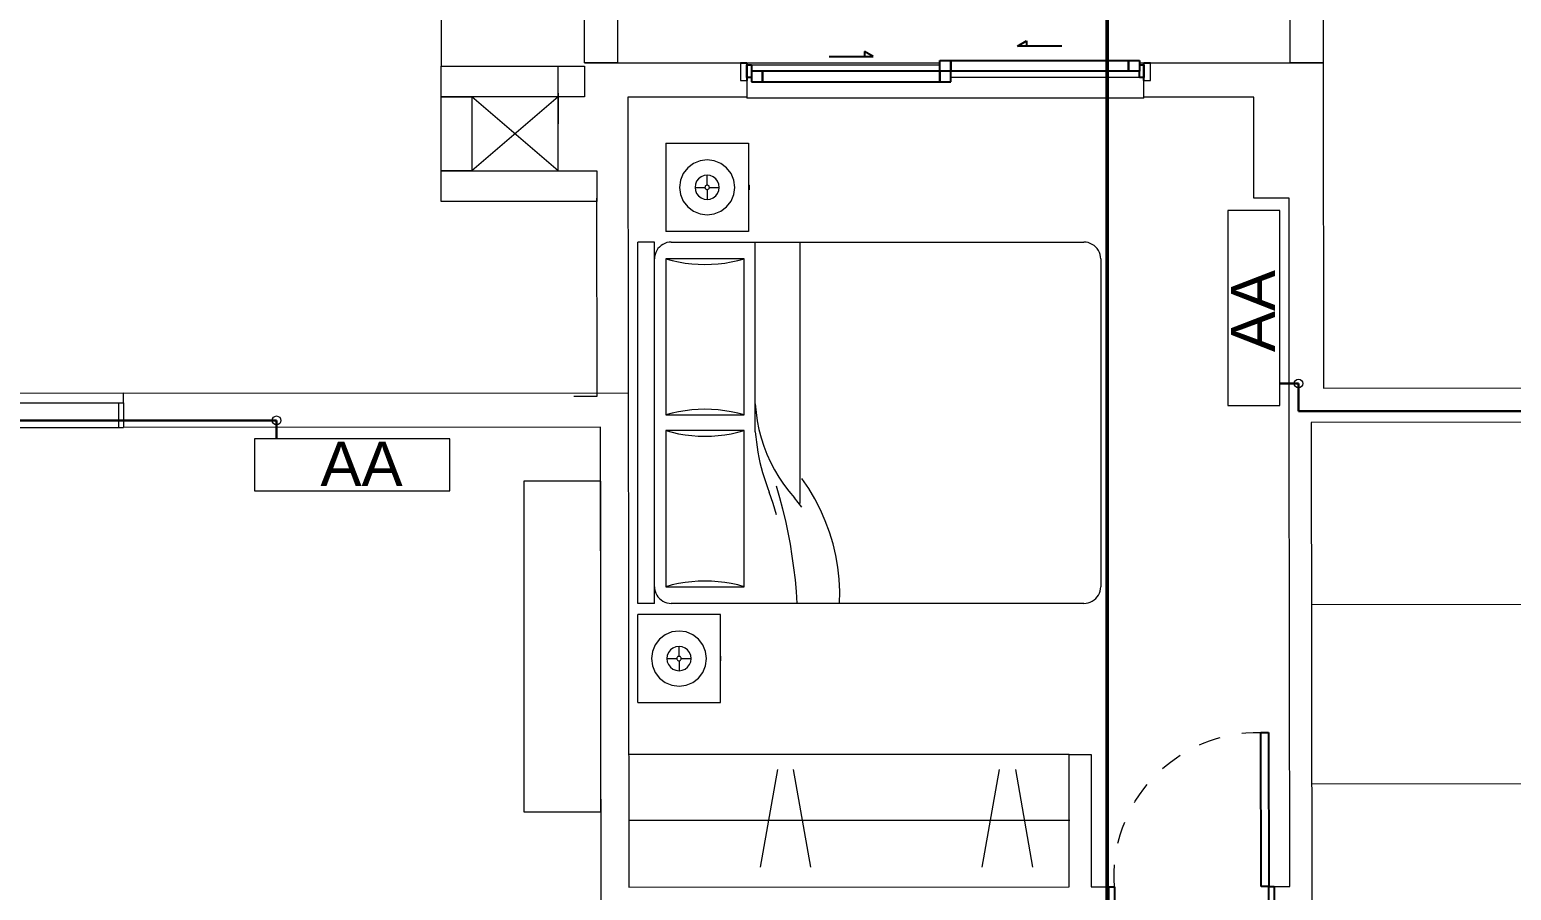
# Model space of a CAD drawing. Header units: millimetres. Extents: x 539 to 842, y -453 to -96.
# Drawn here: x 800.99 to 807.71, y -351.89 to -347.98 of the extents above; entities that cross this region are included whole.
import ezdxf

# ---------------------------------------------------------------- set-up
doc = ezdxf.new("R2010")
doc.units = ezdxf.units.MM
doc.header["$LTSCALE"] = 0.1
doc.linetypes.add('CONTINUA', pattern=[0])
doc.linetypes.add('Trazo', pattern=[0.00635, 0.003175, -0.003175])
doc.layers.get('0').update_dxf_attribs({"lineweight": 5})
doc.layers.add('00-Primario', color=7, linetype='Continuous', true_color=0xff2400)
doc.layers.add('00-Secundario', color=24, linetype='Continuous')
for name, color, linetype, lineweight in [('A-DOOR', 7, 'Continuous', 5), ('A-DOOR-FRAM', 7, 'Continuous', 5), ('A-GLAZ', 7, 'Continuous', 5), ('A-GLAZ-SILL', 7, 'Continuous', 5), ('Arq-Equipamiento', 250, 'Continuous', 5), ('MUEBLES', 250, 'Continuous', 5)]:
    doc.layers.add(name, color=color, linetype=linetype, lineweight=lineweight)
doc.layers.add('A-DOOR-HDLN', color=5, linetype='Trazo', lineweight=5, true_color=0x0000ff)
doc.styles.get("Standard").update_dxf_attribs({"font": 'arial.ttf'})

# ---------------------------------------------------------------- blocks, each defined once
blk = doc.blocks.new('Family5 - Puerta OPBLAK - Dormitorio-2880729-1-TORRE-ARQ-PB')
at = {"layer": 'A-DOOR', "color": 8, "lineweight": 25}
for p, q in [((-0.35, 0.05), (-0.375, 0.05)), ((-0.375, 0.05), (-0.375, -0.05)), ((-0.35, -0.05), (-0.35, 0.05)), ((0.375, 0.05), (0.35, 0.05)), ((0.35, 0.05), (0.35, -0.05)), ((0.375, -0.05), (0.375, 0.05)), ((-0.375, -0.05), (-0.35, -0.05)), ((0.35, -0.05), (0.315, -0.05)), ((0.315, -0.05), (0.315, -0.75)), ((0.35, -0.75), (0.35, -0.05)), ((0.35, -0.05), (0.375, -0.05)), ((0.315, -0.75), (0.35, -0.75))]:
    blk.add_line(p, q, dxfattribs=at)
at = {"layer": 'A-DOOR-HDLN', "color": 8}
blk.add_arc((0.3017, -0.0967), 0.6534, 175.89838, 271.16402, dxfattribs=at)
blk = doc.blocks.new('Doors_Sliding_Milgard_Aluminum-Series_2-Panels - PV 2_50 X 2_10-2402500-1-TORRE-ARQ-PB')
at = {"layer": 'A-DOOR', "color": 8}
for p, q in [((1.1916, 0.078), (-1.3084, 0.078)), ((-1.3084, 0.078), (-1.3084, -0.0347)), ((-1.3084, 0.078), (1.1916, 0.078)), ((1.1916, -0.0347), (1.1916, 0.078)), ((-1.3084, -0.0347), (1.1916, -0.0347)), ((0.3474, -0.1382), (0.3914, -0.1128)), ((0.3474, -0.1382), (0.3914, -0.1636)), ((0.5315, -0.1382), (0.3474, -0.1382))]:
    blk.add_line(p, q, dxfattribs=at)
at = {"layer": 'A-DOOR-FRAM', "color": 8}
for p, q in [((-1.2952, 0.078), (-1.2952, -0.0347)), ((-0.0758, 0.078), (-0.0758, -0.0347)), ((-0.0409, 0.078), (-0.0409, -0.0347)), ((1.1709, 0.078), (1.1709, -0.0347))]:
    blk.add_line(p, q, dxfattribs=at)
blk = doc.blocks.new('Windows_Opening-Slide_UFME_Fenetre_Coulissante_2V - 1_20 x 1_80-1553890-1-TORRE-ARQ-PB')
at = {"layer": 'A-GLAZ', "color": 8, "lineweight": 25}
for p, q in [((-0.9, -0.078), (-0.9, 0.002)), ((-0.88, 0.008), (-0.83, 0.008)), ((-0.88, -0.04), (-0.88, 0.008)), ((-0.83, 0.008), (-0.025, 0.008)), ((-0.83, -0.04), (-0.83, 0.008)), ((-0.83, 0.008), (-0.83, -0.04)), ((-0.025, 0.008), (-0.025, -0.04)), ((-0.025, -0.04), (-0.025, 0.008)), ((-0.025, 0.008), (0.025, 0.008)), ((0.025, 0.008), (0.025, -0.04)), ((0.9, 0.002), (0.9, -0.078)), ((-0.88, -0.011), (-0.9, -0.011)), ((-0.9, -0.011), (-0.9, -0.069)), ((-0.83, -0.04), (-0.88, -0.04)), ((-0.88, -0.069), (-0.88, -0.04)), ((-0.025, -0.04), (-0.83, -0.04)), ((0.025, -0.04), (-0.025, -0.04)), ((0.025, -0.04), (-0.025, -0.04)), ((-0.025, -0.04), (-0.025, -0.088)), ((0.83, -0.04), (0.025, -0.04)), ((0.025, -0.04), (0.025, -0.088)), ((0.025, -0.088), (0.025, -0.04)), ((0.83, -0.088), (0.83, -0.04)), ((0.88, -0.04), (0.83, -0.04)), ((0.83, -0.04), (0.83, -0.088)), ((0.9, -0.011), (0.88, -0.011)), ((0.88, -0.011), (0.88, -0.04)), ((0.88, -0.088), (0.88, -0.04)), ((0.9, -0.069), (0.9, -0.011)), ((-0.93, -0.078), (-0.9, -0.078)), ((-0.9, -0.069), (-0.88, -0.069)), ((-0.5275, -0.106), (-0.3275, -0.106)), ((-0.3675, -0.1291), (-0.3675, -0.106)), ((-0.3275, -0.106), (-0.3675, -0.1291)), ((-0.025, -0.088), (0.025, -0.088)), ((0.025, -0.088), (0.83, -0.088)), ((0.83, -0.088), (0.88, -0.088)), ((0.88, -0.069), (0.9, -0.069)), ((0.9, -0.078), (0.93, -0.078)), ((0.3275, -0.154), (0.3675, -0.1771)), ((0.5275, -0.154), (0.3275, -0.154)), ((0.3675, -0.1771), (0.3675, -0.154))]:
    blk.add_line(p, q, dxfattribs=at)
at = {"layer": 'A-GLAZ', "color": 8}
for p, q in [((0.88, -0.011), (0.025, -0.011)), ((-0.9, -0.078), (-0.025, -0.078)), ((-0.88, -0.069), (-0.025, -0.069)), ((0.88, -0.078), (0.9, -0.078))]:
    blk.add_line(p, q, dxfattribs=at)
at = {"layer": 'A-GLAZ-SILL', "color": 8}
for p, q in [((-0.9, 0.078), (-0.9, 0.082)), ((0.9, 0.082), (-0.9, 0.082)), ((0.9, 0.082), (0.9, 0.078))]:
    blk.add_line(p, q, dxfattribs=at)
blk = doc.blocks.new('cama grande')
at = {"layer": 'MUEBLES'}
for p, q in [((584.9898, 704.5615), (585.0149, 704.5615)), ((584.9898, 704.5615), (584.9898, 704.1865)), ((585.0149, 704.5615), (585.3898, 704.5615)), ((585.3898, 704.1866), (585.3898, 704.5615)), ((585.4398, 704.5615), (587.0795, 704.5615)), ((585.4398, 704.4853), (585.4398, 704.5615)), ((587.0795, 704.4853), (587.0795, 704.5615)), ((585.1273, 704.4822), (585.1015, 704.4624)), ((585.1575, 704.4947), (585.1273, 704.4822)), ((585.1898, 704.499), (585.1575, 704.4947)), ((585.2222, 704.4947), (585.1898, 704.499)), ((585.2523, 704.4822), (585.2222, 704.4947)), ((585.2782, 704.4624), (585.2523, 704.4822)), ((585.4398, 704.4853), (585.516, 704.4853)), ((585.4398, 704.4853), (587.0795, 704.4853)), ((585.4779, 704.475), (585.4696, 704.4695)), ((585.4869, 704.4795), (585.4779, 704.475)), ((585.4963, 704.4827), (585.4869, 704.4795)), ((585.5061, 704.4846), (585.4963, 704.4827)), ((585.516, 704.4853), (585.5061, 704.4846)), ((587.0133, 704.4846), (587.0033, 704.4853)), ((587.0033, 704.4853), (587.0795, 704.4853)), ((587.023, 704.4827), (587.0133, 704.4846)), ((587.0325, 704.4795), (587.023, 704.4827)), ((587.0414, 704.475), (587.0325, 704.4795)), ((587.0497, 704.4695), (587.0414, 704.475)), ((585.0816, 704.4365), (585.0691, 704.4064)), ((585.1015, 704.4624), (585.0816, 704.4365)), ((585.1509, 704.4129), (585.1422, 704.4015)), ((585.1623, 704.4217), (585.1509, 704.4129)), ((585.1756, 704.4272), (585.1623, 704.4217)), ((585.1898, 704.4291), (585.1756, 704.4272)), ((585.1898, 704.4291), (585.1898, 704.384)), ((585.2041, 704.4272), (585.1898, 704.4291)), ((585.2173, 704.4217), (585.2041, 704.4272)), ((585.2287, 704.4129), (585.2173, 704.4217)), ((585.2375, 704.4015), (585.2287, 704.4129)), ((585.298, 704.4365), (585.2782, 704.4624)), ((585.3105, 704.4064), (585.298, 704.4365)), ((585.4405, 704.419), (585.4398, 704.4091)), ((585.4398, 703.8376), (585.4398, 704.4091)), ((585.4424, 704.4288), (585.4405, 704.419)), ((585.4456, 704.4382), (585.4424, 704.4288)), ((585.45, 704.4472), (585.4456, 704.4382)), ((585.4556, 704.4554), (585.45, 704.4472)), ((585.4621, 704.4629), (585.4556, 704.4554)), ((585.4696, 704.4695), (585.4621, 704.4629)), ((586.2241, 704.4345), (585.516, 704.4345)), ((585.5237, 704.4054), (585.516, 704.4345)), ((585.516, 704.4345), (585.516, 704.0789)), ((586.2241, 704.4345), (586.2163, 704.4054)), ((586.2241, 704.0789), (586.2241, 704.4345)), ((587.0033, 704.4345), (586.2953, 704.4345)), ((586.2953, 704.4345), (586.2953, 704.0789)), ((586.303, 704.4054), (586.2953, 704.4345)), ((587.0033, 704.4345), (586.9956, 704.4054)), ((587.0033, 704.0789), (587.0033, 704.4345)), ((587.0572, 704.4629), (587.0497, 704.4695)), ((587.0638, 704.4554), (587.0572, 704.4629)), ((587.0693, 704.4472), (587.0638, 704.4554)), ((587.0737, 704.4382), (587.0693, 704.4472)), ((587.0769, 704.4288), (587.0737, 704.4382)), ((587.0789, 704.419), (587.0769, 704.4288)), ((587.0795, 704.4091), (587.0789, 704.419)), ((587.0795, 704.4091), (587.0795, 704.0281)), ((587.5027, 704.4338), (587.1277, 704.4338)), ((587.1277, 704.059), (587.1277, 704.4338)), ((587.5277, 704.4338), (587.5027, 704.4338)), ((587.5277, 704.4338), (587.5277, 704.0589)), ((585.0691, 704.4064), (585.0649, 704.374)), ((585.0649, 704.374), (585.0691, 704.3417)), ((585.0691, 704.3417), (585.0816, 704.3116)), ((585.1367, 704.3883), (585.1348, 704.374)), ((585.1798, 704.374), (585.1348, 704.374)), ((585.1348, 704.374), (585.1367, 704.3598)), ((585.1422, 704.4015), (585.1367, 704.3883)), ((585.1367, 704.3598), (585.1422, 704.3465)), ((585.1422, 704.3465), (585.1509, 704.3351)), ((585.1801, 704.3766), (585.1798, 704.374)), ((585.1798, 704.374), (585.1801, 704.3714)), ((585.1811, 704.379), (585.1801, 704.3766)), ((585.1801, 704.3714), (585.1811, 704.369)), ((585.1827, 704.3811), (585.1811, 704.379)), ((585.1811, 704.369), (585.1827, 704.3669)), ((585.1848, 704.3827), (585.1827, 704.3811)), ((585.1827, 704.3669), (585.1848, 704.3654)), ((585.1872, 704.3837), (585.1848, 704.3827)), ((585.1848, 704.3654), (585.1872, 704.3644)), ((585.1898, 704.384), (585.1872, 704.3837)), ((585.1872, 704.3644), (585.1898, 704.364)), ((585.1924, 704.3837), (585.1898, 704.384)), ((585.1898, 704.364), (585.1924, 704.3644)), ((585.1898, 704.364), (585.1898, 704.319)), ((585.1948, 704.3827), (585.1924, 704.3837)), ((585.1924, 704.3644), (585.1948, 704.3654)), ((585.1969, 704.3811), (585.1948, 704.3827)), ((585.1948, 704.3654), (585.1969, 704.3669)), ((585.1985, 704.379), (585.1969, 704.3811)), ((585.1969, 704.3669), (585.1985, 704.369)), ((585.1995, 704.3766), (585.1985, 704.379)), ((585.1985, 704.369), (585.1995, 704.3714)), ((585.1998, 704.374), (585.1995, 704.3766)), ((585.1995, 704.3714), (585.1998, 704.374)), ((585.1998, 704.374), (585.2448, 704.374)), ((585.2287, 704.3351), (585.2375, 704.3465)), ((585.243, 704.3883), (585.2375, 704.4015)), ((585.2375, 704.3465), (585.243, 704.3598)), ((585.2448, 704.374), (585.243, 704.3883)), ((585.243, 704.3598), (585.2448, 704.374)), ((585.298, 704.3116), (585.3105, 704.3417)), ((585.3148, 704.374), (585.3105, 704.4064)), ((585.3105, 704.3417), (585.3148, 704.374)), ((585.5301, 704.3761), (585.5237, 704.4054)), ((585.535, 704.3465), (585.5301, 704.3761)), ((585.5386, 704.3166), (585.535, 704.3465)), ((586.205, 704.3465), (586.2015, 704.3166)), ((586.21, 704.3761), (586.205, 704.3465)), ((586.2163, 704.4054), (586.21, 704.3761)), ((586.3093, 704.3761), (586.303, 704.4054)), ((586.3143, 704.3465), (586.3093, 704.3761)), ((586.3178, 704.3166), (586.3143, 704.3465)), ((586.9843, 704.3465), (586.9808, 704.3166)), ((586.9892, 704.3761), (586.9843, 704.3465)), ((586.9956, 704.4054), (586.9892, 704.3761)), ((587.2653, 704.3546), (587.2394, 704.3348)), ((587.2954, 704.3671), (587.2653, 704.3546)), ((587.3277, 704.3714), (587.2954, 704.3671)), ((587.3601, 704.3671), (587.3277, 704.3714)), ((587.3902, 704.3546), (587.3601, 704.3671)), ((587.4161, 704.3348), (587.3902, 704.3546)), ((585.0816, 704.3116), (585.1015, 704.2857)), ((585.1015, 704.2857), (585.1273, 704.2658)), ((585.1509, 704.3351), (585.1623, 704.3264)), ((585.1623, 704.3264), (585.1756, 704.3209)), ((585.1756, 704.3209), (585.1898, 704.319)), ((585.1898, 704.319), (585.2041, 704.3209)), ((585.2041, 704.3209), (585.2173, 704.3264)), ((585.2173, 704.3264), (585.2287, 704.3351)), ((585.2523, 704.2658), (585.2782, 704.2857)), ((585.2782, 704.2857), (585.298, 704.3116)), ((585.5407, 704.2867), (585.5386, 704.3166)), ((585.5414, 704.2567), (585.5407, 704.2867)), ((586.1994, 704.2867), (586.1987, 704.2567)), ((586.2015, 704.3166), (586.1994, 704.2867)), ((586.32, 704.2867), (586.3178, 704.3166)), ((586.3207, 704.2567), (586.32, 704.2867)), ((586.9786, 704.2867), (586.9779, 704.2567)), ((586.9808, 704.3166), (586.9786, 704.2867)), ((587.2071, 704.2788), (587.2028, 704.2464)), ((587.2195, 704.3089), (587.2071, 704.2788)), ((587.2394, 704.3348), (587.2195, 704.3089)), ((587.2801, 704.2739), (587.2746, 704.2607)), ((587.2888, 704.2853), (587.2801, 704.2739)), ((587.3002, 704.2941), (587.2888, 704.2853)), ((587.3135, 704.2996), (587.3002, 704.2941)), ((587.3277, 704.3014), (587.3135, 704.2996)), ((587.3277, 704.3014), (587.3277, 704.2564)), ((587.342, 704.2996), (587.3277, 704.3014)), ((587.3553, 704.2941), (587.342, 704.2996)), ((587.3667, 704.2853), (587.3553, 704.2941)), ((587.3754, 704.2739), (587.3667, 704.2853)), ((587.3809, 704.2607), (587.3754, 704.2739)), ((587.436, 704.3089), (587.4161, 704.3348)), ((587.4484, 704.2788), (587.436, 704.3089)), ((587.4527, 704.2464), (587.4484, 704.2788)), ((585.1273, 704.2658), (585.1575, 704.2533)), ((585.1575, 704.2533), (585.1898, 704.2491)), ((585.1898, 704.2491), (585.2222, 704.2533)), ((585.2222, 704.2533), (585.2523, 704.2658)), ((585.5386, 704.1967), (585.5407, 704.2266)), ((585.5407, 704.2266), (585.5414, 704.2567)), ((586.1987, 704.2567), (586.1994, 704.2266)), ((586.1994, 704.2266), (586.2015, 704.1967)), ((586.3178, 704.1967), (586.32, 704.2266)), ((586.32, 704.2266), (586.3207, 704.2567)), ((586.9779, 704.2567), (586.9786, 704.2266)), ((586.9786, 704.2266), (586.9808, 704.1967)), ((587.2028, 704.2464), (587.2071, 704.2141)), ((587.2071, 704.2141), (587.2195, 704.1839)), ((587.2746, 704.2607), (587.2727, 704.2464)), ((587.3177, 704.2464), (587.2727, 704.2464)), ((587.2727, 704.2464), (587.2746, 704.2322)), ((587.2746, 704.2322), (587.2801, 704.2189)), ((587.2801, 704.2189), (587.2888, 704.2075)), ((587.2888, 704.2075), (587.3002, 704.1988)), ((587.3181, 704.249), (587.3177, 704.2464)), ((587.3177, 704.2464), (587.3181, 704.2438)), ((587.3191, 704.2514), (587.3181, 704.249)), ((587.3181, 704.2438), (587.3191, 704.2414)), ((587.3207, 704.2535), (587.3191, 704.2514)), ((587.3191, 704.2414), (587.3207, 704.2393)), ((587.3227, 704.2551), (587.3207, 704.2535)), ((587.3207, 704.2393), (587.3227, 704.2377)), ((587.3252, 704.2561), (587.3227, 704.2551)), ((587.3227, 704.2377), (587.3252, 704.2367)), ((587.3277, 704.2564), (587.3252, 704.2561)), ((587.3252, 704.2367), (587.3277, 704.2364)), ((587.3303, 704.2561), (587.3277, 704.2564)), ((587.3277, 704.2364), (587.3303, 704.2367)), ((587.3277, 704.2364), (587.3277, 704.1914)), ((587.3328, 704.2551), (587.3303, 704.2561)), ((587.3303, 704.2367), (587.3328, 704.2377)), ((587.3348, 704.2535), (587.3328, 704.2551)), ((587.3328, 704.2377), (587.3348, 704.2393)), ((587.3364, 704.2514), (587.3348, 704.2535)), ((587.3348, 704.2393), (587.3364, 704.2414)), ((587.3374, 704.249), (587.3364, 704.2514)), ((587.3364, 704.2414), (587.3374, 704.2438)), ((587.3378, 704.2464), (587.3374, 704.249)), ((587.3374, 704.2438), (587.3378, 704.2464)), ((587.3378, 704.2464), (587.3828, 704.2464)), ((587.3553, 704.1988), (587.3667, 704.2075)), ((587.3667, 704.2075), (587.3754, 704.2189)), ((587.3754, 704.2189), (587.3809, 704.2322)), ((587.3828, 704.2464), (587.3809, 704.2607)), ((587.3809, 704.2322), (587.3828, 704.2464)), ((587.436, 704.1839), (587.4484, 704.2141)), ((587.4484, 704.2141), (587.4527, 704.2464)), ((584.9898, 704.1865), (585.3898, 704.1866)), ((585.179, 704.1866), (585.1789, 704.1866)), ((585.1789, 704.1866), (585.1789, 704.1839)), ((585.179, 704.1839), (585.1789, 704.1839)), ((585.179, 704.1839), (585.179, 704.1866)), ((585.1794, 704.1839), (585.179, 704.1839)), ((585.1794, 704.1839), (585.1794, 704.1866)), ((585.1799, 704.1839), (585.1794, 704.1839)), ((585.1799, 704.1839), (585.1799, 704.1866)), ((585.1799, 704.1839), (585.1807, 704.1839)), ((585.1807, 704.1839), (585.1807, 704.1866)), ((585.1807, 704.1839), (585.1816, 704.1839)), ((585.1816, 704.1839), (585.1816, 704.1866)), ((585.1816, 704.1839), (585.1828, 704.1839)), ((585.1828, 704.1839), (585.1828, 704.1866)), ((585.1828, 704.1839), (585.1841, 704.1839)), ((585.1841, 704.1839), (585.1841, 704.1866)), ((585.1841, 704.1839), (585.1855, 704.1839)), ((585.1855, 704.1839), (585.1855, 704.1866)), ((585.1855, 704.1839), (585.1869, 704.1839)), ((585.1869, 704.1839), (585.1869, 704.1866)), ((585.1869, 704.1839), (585.1885, 704.1839)), ((585.1885, 704.1839), (585.1885, 704.1866)), ((585.1885, 704.1839), (585.1901, 704.1839)), ((585.1901, 704.1839), (585.1901, 704.1866)), ((585.1901, 704.1839), (585.1917, 704.1839)), ((585.1917, 704.1839), (585.1917, 704.1866)), ((585.1917, 704.1839), (585.1932, 704.1839)), ((585.1932, 704.1839), (585.1932, 704.1866)), ((585.1932, 704.1839), (585.1948, 704.1839)), ((585.1948, 704.1839), (585.1948, 704.1866)), ((585.1948, 704.1839), (585.1962, 704.1839)), ((585.1962, 704.1839), (585.1962, 704.1866)), ((585.1962, 704.1839), (585.1974, 704.1839)), ((585.1974, 704.1839), (585.1974, 704.1866)), ((585.1974, 704.1839), (585.1985, 704.1839)), ((585.1985, 704.1839), (585.1985, 704.1866)), ((585.1985, 704.1839), (585.1995, 704.1839)), ((585.1995, 704.1839), (585.1995, 704.1866)), ((585.1995, 704.1839), (585.2003, 704.1839)), ((585.2003, 704.1839), (585.2003, 704.1866)), ((585.2008, 704.1839), (585.2003, 704.1839)), ((585.2008, 704.1839), (585.2008, 704.1866)), ((585.2012, 704.1839), (585.2008, 704.1839)), ((585.2012, 704.1839), (585.2012, 704.1866)), ((585.2013, 704.1839), (585.2012, 704.1839)), ((585.2013, 704.1866), (585.2013, 704.1839)), ((585.3898, 704.1866), (585.3898, 704.1866)), ((585.5301, 704.1372), (585.535, 704.1668)), ((585.535, 704.1668), (585.5386, 704.1967)), ((586.2015, 704.1967), (586.205, 704.1668)), ((586.205, 704.1668), (586.21, 704.1372)), ((586.3093, 704.1372), (586.3143, 704.1668)), ((586.3143, 704.1668), (586.3178, 704.1967)), ((586.9808, 704.1967), (586.9843, 704.1668)), ((586.9843, 704.1668), (586.9892, 704.1372)), ((587.2195, 704.1839), (587.2394, 704.1581)), ((587.2394, 704.1581), (587.2653, 704.1382)), ((587.2653, 704.1382), (587.2954, 704.1257)), ((587.3002, 704.1988), (587.3135, 704.1933)), ((587.3135, 704.1933), (587.3277, 704.1914)), ((587.3277, 704.1914), (587.342, 704.1933)), ((587.342, 704.1933), (587.3553, 704.1988)), ((587.3601, 704.1257), (587.3902, 704.1382)), ((587.3902, 704.1382), (587.4161, 704.1581)), ((587.4161, 704.1581), (587.436, 704.1839)), ((585.516, 704.0789), (585.5237, 704.1079)), ((585.516, 704.0789), (586.2241, 704.0789)), ((585.5237, 704.1079), (585.5301, 704.1372)), ((586.21, 704.1372), (586.2163, 704.1079)), ((586.2163, 704.1079), (586.2241, 704.0789)), ((586.2953, 704.0789), (586.303, 704.1079)), ((586.2953, 704.0789), (587.0033, 704.0789)), ((586.303, 704.1079), (586.3093, 704.1372)), ((586.9892, 704.1372), (586.9956, 704.1079)), ((586.9956, 704.1079), (587.0033, 704.0789)), ((587.2954, 704.1257), (587.3277, 704.1215)), ((587.3277, 704.1215), (587.3601, 704.1257)), ((586.0794, 704.0068), (586.0566, 704.0012)), ((586.1025, 704.0118), (586.0794, 704.0068)), ((586.1256, 704.0162), (586.1025, 704.0118)), ((586.1488, 704.0201), (586.1256, 704.0162)), ((586.1722, 704.0233), (586.1488, 704.0201)), ((586.1956, 704.026), (586.1722, 704.0233)), ((586.2295, 704.0116), (586.1915, 704.0018)), ((586.2191, 704.0281), (586.1956, 704.026)), ((586.2191, 704.0281), (586.3461, 704.0281)), ((586.268, 704.0193), (586.2295, 704.0116)), ((586.3069, 704.0248), (586.268, 704.0193)), ((586.3461, 704.0281), (586.3069, 704.0248)), ((586.3461, 704.0281), (587.0795, 704.0281)), ((587.0795, 704.0281), (587.0795, 703.8249)), ((587.1277, 704.0589), (587.1277, 704.059)), ((587.5277, 704.0589), (587.1277, 704.0589)), ((587.3163, 704.059), (587.3163, 704.0562)), ((587.3163, 704.0562), (587.3164, 704.0562)), ((587.3164, 704.0562), (587.3164, 704.059)), ((587.3164, 704.0562), (587.3168, 704.0562)), ((587.3168, 704.0562), (587.3168, 704.059)), ((587.3168, 704.0562), (587.3173, 704.0562)), ((587.3173, 704.0562), (587.3173, 704.059)), ((587.318, 704.0562), (587.3173, 704.0562)), ((587.318, 704.0562), (587.318, 704.059)), ((587.319, 704.0562), (587.318, 704.0562)), ((587.319, 704.0562), (587.319, 704.059)), ((587.3201, 704.0562), (587.319, 704.0562)), ((587.3201, 704.0562), (587.3201, 704.059)), ((587.3214, 704.0562), (587.3201, 704.0562)), ((587.3214, 704.0562), (587.3214, 704.059)), ((587.3228, 704.0562), (587.3214, 704.0562)), ((587.3228, 704.0562), (587.3228, 704.059)), ((587.3243, 704.0562), (587.3228, 704.0562)), ((587.3243, 704.0562), (587.3243, 704.059)), ((587.3259, 704.0562), (587.3243, 704.0562)), ((587.3259, 704.0562), (587.3259, 704.059)), ((587.3274, 704.0562), (587.3259, 704.0562)), ((587.3274, 704.0562), (587.3274, 704.059)), ((587.329, 704.0562), (587.3274, 704.0562)), ((587.329, 704.0562), (587.329, 704.059)), ((587.3306, 704.0562), (587.329, 704.0562)), ((587.3306, 704.0562), (587.3306, 704.059)), ((587.3321, 704.0562), (587.3306, 704.0562)), ((587.3321, 704.0562), (587.3321, 704.059)), ((587.3335, 704.0562), (587.3321, 704.0562)), ((587.3335, 704.0562), (587.3335, 704.059)), ((587.3348, 704.0562), (587.3335, 704.0562)), ((587.3348, 704.0562), (587.3348, 704.059)), ((587.3359, 704.0562), (587.3348, 704.0562)), ((587.3359, 704.0562), (587.3359, 704.059)), ((587.3368, 704.0562), (587.3359, 704.0562)), ((587.3368, 704.0562), (587.3368, 704.059)), ((587.3376, 704.0562), (587.3368, 704.0562)), ((587.3376, 704.0562), (587.3376, 704.059)), ((587.3376, 704.0562), (587.3382, 704.0562)), ((587.3382, 704.0562), (587.3382, 704.059)), ((587.3382, 704.0562), (587.3386, 704.0562)), ((587.3386, 704.059), (587.3386, 704.059)), ((587.3386, 704.059), (587.3386, 704.0562)), ((587.3386, 704.0562), (587.3386, 704.059)), ((587.3386, 704.0562), (587.3386, 704.0562)), ((585.8417, 703.9312), (585.8934, 703.9473)), ((585.8934, 703.9473), (585.9447, 703.9646)), ((585.9667, 703.973), (585.9447, 703.9646)), ((585.9889, 703.9809), (585.9667, 703.973)), ((586.0112, 703.9882), (585.9889, 703.9809)), ((586.0338, 703.995), (586.0112, 703.9882)), ((586.0468, 703.9415), (586.013, 703.9214)), ((586.0566, 704.0012), (586.0338, 703.995)), ((586.0816, 703.9596), (586.0468, 703.9415)), ((586.1174, 703.9757), (586.0816, 703.9596)), ((586.1541, 703.9898), (586.1174, 703.9757)), ((586.1915, 704.0018), (586.1541, 703.9898)), ((585.6551, 703.8602), (585.7085, 703.869)), ((585.7085, 703.869), (585.7617, 703.879)), ((585.7617, 703.879), (585.8147, 703.8902)), ((585.8147, 703.8902), (585.8674, 703.9027)), ((585.8674, 703.9027), (585.9198, 703.9164)), ((585.9492, 703.8757), (585.9193, 703.8503)), ((585.9198, 703.9164), (585.9718, 703.9312)), ((585.9804, 703.8995), (585.9492, 703.8757)), ((586.013, 703.9214), (585.9804, 703.8995)), ((585.4398, 703.8376), (585.4938, 703.8414)), ((585.4398, 703.6456), (585.4398, 703.8376)), ((585.4938, 703.8414), (585.5477, 703.8464)), ((585.5477, 703.8464), (585.6015, 703.8527)), ((585.6015, 703.8527), (585.6551, 703.8602)), ((585.876, 703.8167), (585.9193, 703.8503)), ((585.8939, 703.8249), (587.0795, 703.8249)), ((585.9609, 703.7858), (586.0061, 703.8167)), ((587.0795, 703.8249), (587.0795, 702.5377)), ((585.8651, 703.7326), (585.9138, 703.7577)), ((585.9138, 703.7577), (585.9609, 703.7858)), ((585.6578, 703.663), (585.7111, 703.6756)), ((585.7111, 703.6756), (585.7636, 703.6915)), ((585.7636, 703.6915), (585.815, 703.7105)), ((585.815, 703.7105), (585.8651, 703.7326)), ((585.4398, 703.6456), (585.4946, 703.645)), ((585.4398, 702.5377), (585.4398, 703.6456)), ((585.4946, 703.645), (585.5493, 703.6476)), ((585.5493, 703.6476), (585.6038, 703.6537)), ((585.6038, 703.6537), (585.6578, 703.663)), ((585.4398, 702.5377), (585.4405, 702.5277)), ((585.4405, 702.5277), (585.4424, 702.5179)), ((587.0769, 702.5179), (587.0789, 702.5277)), ((587.0789, 702.5277), (587.0795, 702.5377)), ((585.4424, 702.5179), (585.4456, 702.5085)), ((585.4456, 702.5085), (585.45, 702.4996)), ((585.45, 702.4996), (585.4556, 702.4913)), ((585.4556, 702.4913), (585.4621, 702.4838)), ((585.4621, 702.4838), (585.4696, 702.4772)), ((585.4696, 702.4772), (585.4779, 702.4717)), ((585.4779, 702.4717), (585.4869, 702.4673)), ((585.4869, 702.4673), (585.4963, 702.464)), ((585.4963, 702.464), (585.5061, 702.4621)), ((585.5061, 702.4621), (585.516, 702.4615)), ((587.0033, 702.4615), (585.516, 702.4615)), ((587.0033, 702.4615), (587.0133, 702.4621)), ((587.0133, 702.4621), (587.023, 702.464)), ((587.023, 702.464), (587.0325, 702.4673)), ((587.0325, 702.4673), (587.0414, 702.4717)), ((587.0414, 702.4717), (587.0497, 702.4772)), ((587.0497, 702.4772), (587.0572, 702.4838)), ((587.0572, 702.4838), (587.0638, 702.4913)), ((587.0638, 702.4913), (587.0693, 702.4996)), ((587.0693, 702.4996), (587.0737, 702.5085)), ((587.0737, 702.5085), (587.0769, 702.5179))]:
    blk.add_line(p, q, dxfattribs=at)
blk = doc.blocks.new('T1-PB-2020')
at = {"color": 8}
for p, q in [((4098.3192, 1265.7592), (4098.3192, 1264.7853)), ((4098.8502, 1264.6451), (4098.4584, 1264.3105)), ((4098.8503, 1264.3105), (4098.4584, 1264.6451))]:
    blk.add_line(p, q, dxfattribs=at)
at = {"color": 8, "lineweight": 5}
for p, q in [((4098.9693, 1264.8004), (4099.6761, 1264.8004)), ((4099.6761, 1264.8004), (4099.6761, 1264.7204)), ((4101.5361, 1264.8004), (4102.3201, 1264.8004)), ((4101.5361, 1264.7204), (4101.5361, 1264.8004)), ((4102.3201, 1264.8004), (4102.3216, 1263.3239)), ((4098.8502, 1264.6632), (4098.8501, 1264.7854)), ((4099.6761, 1264.7204), (4099.7061, 1264.7204)), ((4099.7061, 1264.7204), (4099.7061, 1264.6444)), ((4101.5061, 1264.6444), (4101.5061, 1264.7204)), ((4101.5061, 1264.7204), (4101.5361, 1264.7204)), ((4098.8502, 1264.5382), (4098.8502, 1264.6632)), ((4098.8502, 1264.6628), (4098.8504, 1264.5228)), ((4099.7061, 1264.6444), (4099.166, 1264.6444)), ((4099.166, 1264.6444), (4099.1696, 1261.0593)), ((4102.0052, 1264.6444), (4101.5061, 1264.6444)), ((4102.0057, 1264.1854), (4102.0052, 1264.6444)), ((4098.8502, 1264.3106), (4098.8502, 1264.5382)), ((4098.8502, 1264.5228), (4098.8502, 1264.5232)), ((4099.0263, 1263.2881), (4099.0254, 1264.1854)), ((4102.1647, 1264.1854), (4102.0057, 1264.1854)), ((4102.1657, 1263.1678), (4102.1647, 1264.1854)), ((4102.3216, 1263.3239), (4103.6558, 1263.3253)), ((4096.8776, 1263.301), (4094.3776, 1263.2985)), ((4096.8776, 1263.301), (4099.1673, 1263.3033)), ((4096.8777, 1263.2577), (4096.8776, 1263.301)), ((4098.9216, 1263.288), (4099.0263, 1263.2881)), ((4099.0425, 1263.1472), (4096.8778, 1263.1453)), ((4099.0465, 1259.1144), (4099.0425, 1263.1472)), ((4102.1678, 1261.0623), (4102.1657, 1263.1678)), ((4103.6559, 1263.1693), (4102.2657, 1263.1679)), ((4102.2657, 1263.1679), (4102.2679, 1260.9624)), ((4103.7007, 1262.3432), (4102.2666, 1262.3404)), ((4101.1672, 1261.6623), (4099.169, 1261.6623)), ((4101.1672, 1261.6623), (4101.2672, 1261.6624)), ((4101.1678, 1261.0613), (4101.1672, 1261.6623)), ((4101.2672, 1261.6624), (4101.2678, 1261.0614)), ((4099.8442, 1261.5931), (4099.7664, 1261.1499)), ((4099.9161, 1261.5931), (4099.9938, 1261.1499)), ((4100.8498, 1261.5931), (4100.7721, 1261.1499)), ((4100.9234, 1261.5931), (4101.0012, 1261.1499)), ((4103.7024, 1261.5294), (4102.2682, 1261.5265)), ((4101.1703, 1261.3622), (4099.1688, 1261.3622)), ((4099.1696, 1261.0593), (4101.1678, 1261.0613)), ((4101.2678, 1261.0614), (4101.3478, 1261.0615)), ((4102.0978, 1261.0622), (4102.1678, 1261.0623))]:
    blk.add_line(p, q, dxfattribs=at)
at = {"color": 8}
for points in [[(4102.3201, 1264.8004), (4102.1701, 1264.8004), (4102.1701, 1266.8596), (4102.3258, 1266.8596)], [(4099.1193, 1264.8003), (4098.9693, 1264.8004), (4098.9693, 1266.1794), (4099.1193, 1266.1794)], [(4098.9693, 1264.6451), (4098.3191, 1264.6451), (4098.3191, 1264.7853), (4098.9693, 1264.7853)], [(4098.4584, 1264.3105), (4098.3191, 1264.3105), (4098.3191, 1264.6451), (4098.4584, 1264.6451)], [(4099.0255, 1264.1703), (4098.3193, 1264.1703), (4098.3193, 1264.3105), (4099.0255, 1264.3105)]]:
    blk.add_lwpolyline(points, close=True, dxfattribs=at)
at = {"color": 8, "lineweight": 5}
blk.add_lwpolyline([(4098.6935, 1262.9016), (4098.6935, 1261.4016), (4099.0435, 1261.4016), (4099.0435, 1262.9016), (4098.6935, 1262.9016)], dxfattribs=at)
for name, p, xscale, rotation in [('Windows_Opening-Slide_UFME_Fenetre_Coulissante_2V - 1_20 x 1_80-1553890-1-TORRE-ARQ-PB', (4100.6061, 1264.7224), -1, 180), ('Doors_Sliding_Milgard_Aluminum-Series_2-Panels - PV 2_50 X 2_10-2402500-1-TORRE-ARQ-PB', (4095.6861, 1263.2218), -0.9999999999999938, 180.0572957117578), ('Family5 - Puerta OPBLAK - Dormitorio-2880729-1-TORRE-ARQ-PB', (4101.7229, 1261.0118), -0.9999999999999969, 180.0572957908665)]:
    blk.add_blockref(name, p, dxfattribs=dict(at, xscale=xscale, rotation=rotation))
at = {"color": 8, "lineweight": 5, "rotation": 89.9999427328535}
blk.add_blockref('cama grande', (4803.7714, 676.9065), dxfattribs=at)

msp = doc.modelspace()

# ---------------------------------------------------------------- linework, layer by layer
at = {"layer": '00-Primario', "lineweight": 50}
msp.add_lwpolyline([(805.8724, -354.1225), (805.8724, -344.2692)], dxfattribs=at)
at = {"layer": '00-Secundario', "lineweight": 30}
for points in [[(806.6567, -349.5885), (806.7407, -349.5885)], [(806.7407, -349.5885), (806.7407, -349.7146)], [(811.4712, -349.7146), (806.7407, -349.7146)], [(802.1055, -349.7559), (798.2984, -349.7559)], [(802.1055, -349.8398), (802.1055, -349.7559)]]:
    msp.add_lwpolyline(points, dxfattribs=at)
at = {"layer": '00-Secundario', "linetype": 'CONTINUA', "lineweight": 20}
for centre in [(806.7407, -349.5885), (802.1055, -349.7559)]:
    msp.add_circle(centre, 0.02, dxfattribs=at)
at = {"layer": 'Arq-Equipamiento', "color": 8, "linetype": 'CONTINUA', "lineweight": 13}
for points in [[(806.6567, -348.8036), (806.4203, -348.8036), (806.4203, -349.6885), (806.6567, -349.6885)], [(802.8906, -349.8398), (802.0055, -349.8398), (802.0055, -350.0754), (802.8906, -350.0754)]]:
    msp.add_lwpolyline(points, close=True, dxfattribs=at)

# ---------------------------------------------------------------- block references
at = {"color": 2}
msp.add_blockref('T1-PB-2020', (-3295.4671, -1612.9335), dxfattribs=at)

# ---------------------------------------------------------------- texts
at = {"color": 8, "insert": (806.4342, -349.4461), "char_height": 0.2, "attachment_point": 1, "rotation": 90}
msp.add_mtext_dynamic_manual_height_columns('AA', width=1, gutter_width=12.5, heights=[0], dxfattribs=at)
at = {"color": 8, "insert": (802.6772, -349.8529), "char_height": 0.2, "attachment_point": 3}
msp.add_mtext_dynamic_manual_height_columns('AA', width=1, gutter_width=12.5, heights=[0], dxfattribs=at)

doc.saveas('drawing.dxf')
